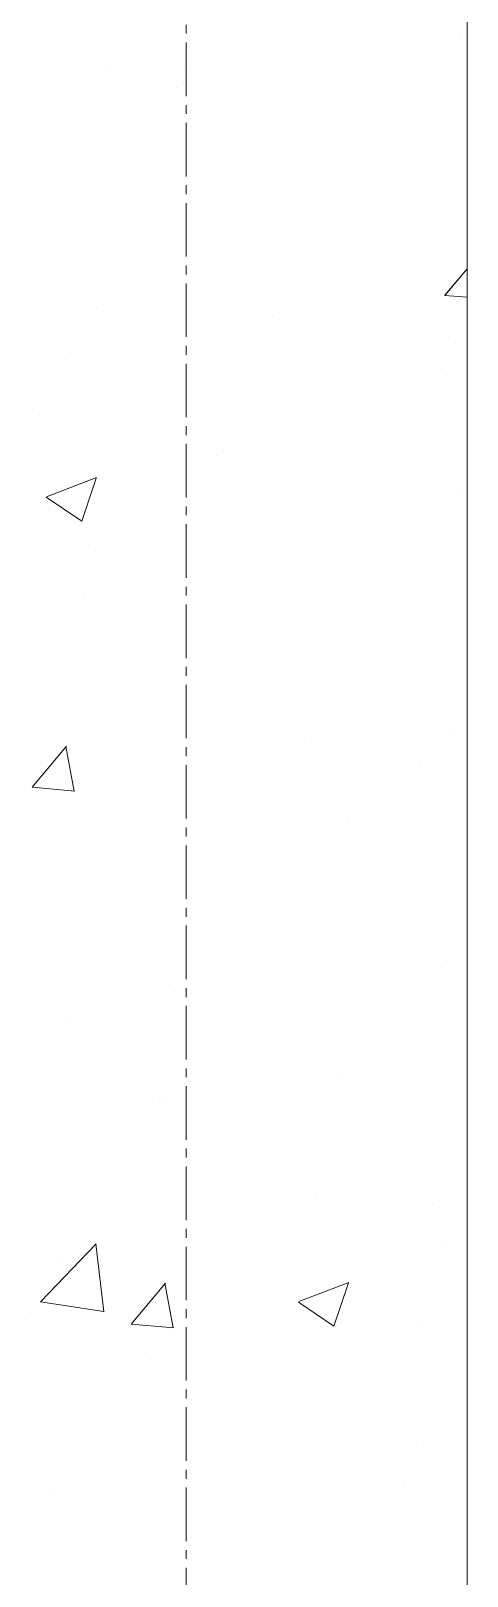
# Model space of a CAD drawing. Header units: millimetres. Extents: x 470010 to 1231400, y -134005 to 421770.
# Drawn here: x 806467 to 806623, y 159865 to 160415 of the extents above; entities that cross this region are included whole.
import ezdxf
from ezdxf.enums import TextEntityAlignment as Align

# ---------------------------------------------------------------- set-up
doc = ezdxf.new("R2010")
doc.units = ezdxf.units.MM
doc.linetypes.add('CENTER2', pattern=[28.575, 19.05, -3.175, 3.175, -3.175])
doc.layers.get('Defpoints').update_dxf_attribs({"color": 140})
doc.layers.add('АР_Стены ПЕНОблок', color=52, linetype='Continuous', lineweight=20)
doc.layers.add('АР_Штриховка', color=8, linetype='Continuous', lineweight=0)
doc.layers.add('РД_Оси_100', color=7, linetype='Continuous', lineweight=0, true_color=0x525252)
doc.styles.add('style1', font='ARIALN.TTF')

# ---------------------------------------------------------------- blocks, each defined once
blk = doc.blocks.new('СОШ_2200_АР_ОСИ_М100_28.05.24')
at = {"layer": 'РД_Оси_100', "color": 251, "linetype": 'CENTER2', "true_color": 0x636466}
blk.add_line((0, -6155), (0, 139938.679), dxfattribs=at)
blk = doc.blocks.new('A$C9108343f')
at = {"layer": 'АР_Стены ПЕНОблок', "color": 18, "linetype": 'Continuous', "lineweight": 20, "true_color": 0x000000}
blk.add_line((140904.09, 237679.49), (140904.09, 313879.49), dxfattribs=at)
at = {"layer": 'АР_Штриховка', "color": 18, "linetype": 'Continuous', "lineweight": 0, "true_color": 0x000000}
for p, q in [((140901.58, 260780.3), (140901.58, 260780.3)), ((140775.32, 260767.63), (140775.32, 260767.63)), ((140805.39, 260767.63), (140805.39, 260767.63)), ((140800.64, 260761.43), (140800.64, 260761.43)), ((140896.15, 260687.62), (140904.09, 260697.1)), ((140896.15, 260687.61), (140904.09, 260686.92)), ((140772.23, 260683.08), (140772.23, 260683.08)), ((140834.76, 260680.12), (140834.76, 260680.12)), ((140897.64, 260672.54), (140897.64, 260672.54)), ((140761.24, 260664.84), (140761.24, 260664.84)), ((140896.83, 260659.12), (140896.83, 260659.12)), ((140749.51, 260647.12), (140749.51, 260647.12)), ((140814.79, 260630.73), (140814.79, 260630.73)), ((140754.32, 260615.92), (140772.11, 260622.74)), ((140766.88, 260607.2), (140772.03, 260622.55)), ((140901.07, 260617.57), (140901.07, 260617.57)), ((140754.23, 260615.72), (140766.87, 260607.2)), ((140769.15, 260598.52), (140769.15, 260598.52)), ((140767.94, 260579.94), (140767.94, 260579.94)), ((140846.29, 260530), (140846.29, 260530)), ((140897.98, 260533.01), (140897.98, 260533.01)), ((140749.21, 260512.51), (140761.45, 260527.1)), ((140764.19, 260511.13), (140761.25, 260527.05)), ((140887.15, 260520.99), (140887.15, 260520.99)), ((140766.06, 260513.97), (140766.06, 260513.97)), ((140749.2, 260512.5), (140764.39, 260511.17)), ((140861.54, 260500.88), (140861.54, 260500.88)), ((140894.89, 260448.46), (140894.89, 260448.46)), ((140799.89, 260439.79), (140799.89, 260439.79)), ((140762.97, 260429.41), (140762.97, 260429.41)), ((140858.31, 260409.07), (140858.31, 260409.07)), ((140794.72, 260400.69), (140794.72, 260400.69)), ((140796.83, 260400.21), (140796.83, 260400.21)), ((140850.39, 260366.09), (140850.39, 260366.09)), ((140891.8, 260363.9), (140891.8, 260363.9)), ((140752.19, 260329.35), (140771.97, 260349.97)), ((140774.74, 260325.84), (140771.94, 260349.97)), ((140896.89, 260350.91), (140896.89, 260350.91)), ((140759.88, 260344.86), (140759.88, 260344.86)), ((140784.45, 260321.45), (140796.69, 260336.04)), ((140799.43, 260320.08), (140796.49, 260336)), ((140844.13, 260329.46), (140861.92, 260336.29)), ((140856.69, 260320.75), (140861.84, 260336.1)), ((140752.16, 260329.4), (140774.75, 260325.9)), ((140844.05, 260329.27), (140856.68, 260320.75)), ((140748.76, 260325.48), (140748.76, 260325.48)), ((140784.45, 260321.44), (140799.63, 260320.11)), ((140887.68, 260321.55), (140887.68, 260321.55)), ((140791.49, 260308.89), (140791.49, 260308.89)), ((140888.72, 260279.35), (140888.72, 260279.35)), ((140756.79, 260260.3), (140756.79, 260260.3)), ((140881.89, 260265.37), (140881.89, 260265.37))]:
    blk.add_line(p, q, dxfattribs=at)
at = {"layer": 'РД_Оси_100'}
blk.add_blockref('СОШ_2200_АР_ОСИ_М100_28.05.24', (140804.09, 223079.49), dxfattribs=at)
at = {"layer": 'Defpoints', "color": 18, "true_color": 0x000000, "style": 'style1'}
for p in [(143949.34, 316089.12), (143974.98, 281639.5), (143890.4, 273244.71), (143839.99, 264276.81), (143967.75, 254892.38), (12251.96, 104178.14), (12382.58, 96023.14)]:
    blk.add_attdef('АР-ПОМЕЩЕНИЕ:НАИМЕНОВАНИЕ', text='', height=100, dxfattribs=at).set_placement(p, align=Align.MIDDLE)
at = {"layer": 'Defpoints', "color": 18, "true_color": 0x000000, "style": 'style1', "flags": 8}
for p in [(143951.3, 279099.09), (143848.34, 269251.11), (143875.33, 260094.25), (144049.74, 250824.7), (163419.28, 238153.36), (155897.46, 237965.97), (183037.2, 237965.97), (143342.94, 237876.19)]:
    blk.add_attdef('АР-ПОМЕЩЕНИЕ:НАИМЕНОВАНИЕ', text='', height=100, dxfattribs=at).set_placement(p, align=Align.MIDDLE)

msp = doc.modelspace()

# ---------------------------------------------------------------- linework, layer by layer
at = {"layer": 'АР_Стены ПЕНОблок', "color": 18, "linetype": 'Continuous', "lineweight": 20, "true_color": 0x000000}
msp.add_line((806622.706, 137313.251), (806622.706, 213513.251), dxfattribs=at)
at = {"layer": 'АР_Штриховка', "color": 18, "linetype": 'Continuous', "lineweight": 0, "true_color": 0x000000}
for p, q in [((806614.759, 160321.383), (806622.706, 160330.854)), ((806614.758, 160321.373), (806622.706, 160320.677)), ((806472.934, 160249.674), (806490.719, 160256.501)), ((806485.489, 160240.958), (806490.639, 160256.307)), ((806472.847, 160249.482), (806485.482, 160240.96)), ((806467.817, 160146.265), (806480.063, 160160.858)), ((806482.8, 160144.89), (806479.863, 160160.811)), ((806467.817, 160146.255), (806482.999, 160144.927)), ((806470.799, 159963.109), (806490.583, 159983.727)), ((806493.356, 159959.601), (806490.55, 159983.724)), ((806503.061, 159955.208), (806515.306, 159969.801)), ((806518.043, 159953.833), (806515.106, 159969.754)), ((806562.746, 159963.22), (806580.531, 159970.047)), ((806575.301, 159954.505), (806580.451, 159969.854)), ((806470.775, 159963.16), (806493.365, 159959.656)), ((806562.659, 159963.029), (806575.294, 159954.507)), ((806503.06, 159955.198), (806518.242, 159953.87))]:
    msp.add_line(p, q, dxfattribs=at)

# ---------------------------------------------------------------- block references
msp.add_blockref('A$C9108343f', (665718.612, -100366.242))
at = {"layer": 'РД_Оси_100'}
msp.add_blockref('СОШ_2200_АР_ОСИ_М100_28.05.24', (806522.706, 122713.251), dxfattribs=at)

doc.saveas('drawing.dxf')
